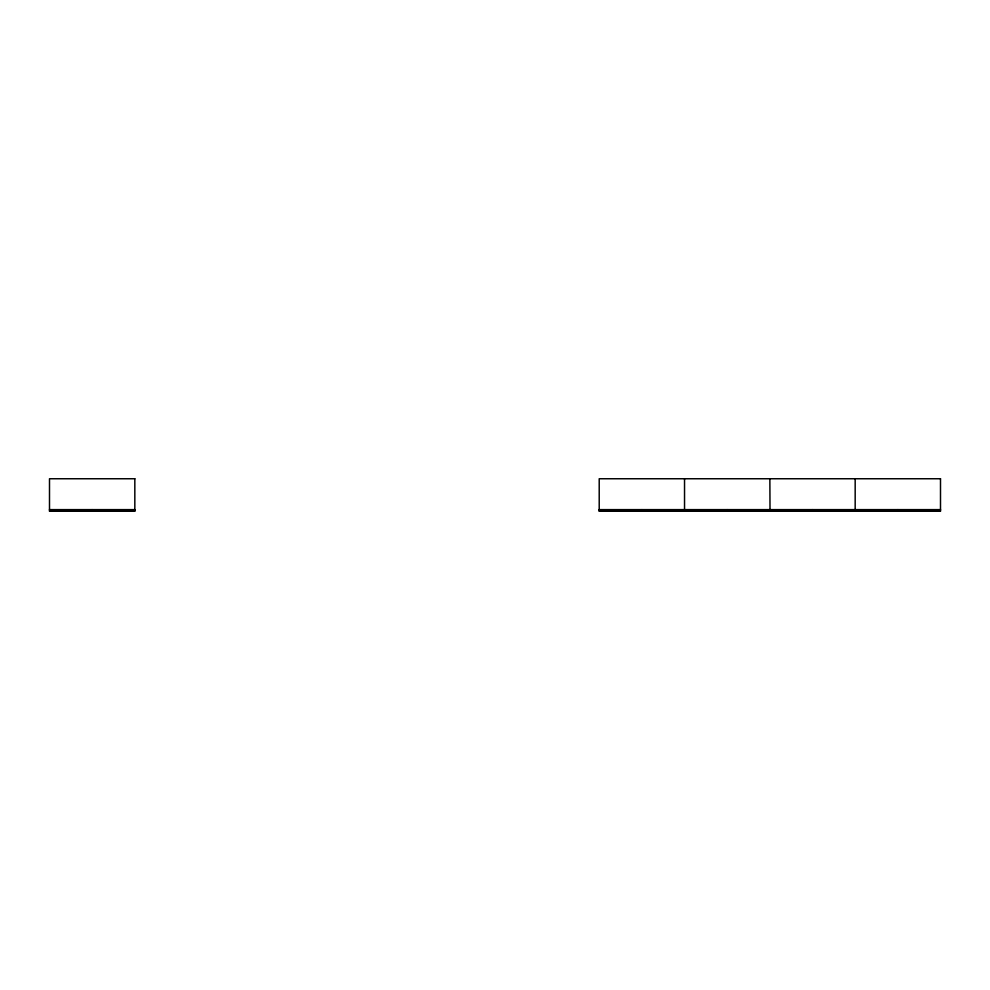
<?xml version="1.0" encoding="UTF-8"?>
<svg xmlns="http://www.w3.org/2000/svg" width="990" height="990" viewBox="0 0 990 990"><rect width="100%" height="100%" fill="white"/><g stroke="black" fill="none" stroke-linecap="round" stroke-linejoin="round"><path stroke-width="1.49" d="M49.5 509.627L134.826 509.627M599.21 509.627L940.5 509.627M940.339 509.627L940.339 511.088L898.004 511.088L898.004 509.627M897.683 509.627L897.683 511.088L855.335 511.088L855.335 509.627M855.174 478.752L855.174 509.627M855.014 509.627L855.014 511.088L812.679 511.088L812.679 509.627M812.357 509.627L812.357 511.088L770.022 511.088L769.861 478.752M769.7 509.627L769.7 511.088L727.353 511.088L727.353 509.627M727.031 509.627L727.031 511.088L684.696 511.088L684.696 509.627M684.535 478.752L684.535 509.627M684.375 509.627L684.375 511.088L642.04 511.088L642.04 509.627M641.718 509.627L641.718 511.088L599.371 511.088L599.371 509.627M134.665 509.627L134.665 511.088L92.317 511.088L92.317 509.627M91.996 509.627L91.996 511.088L49.661 511.088L49.661 509.627M134.826 478.752L49.5 478.752L49.5 511.248L134.826 511.248L134.826 478.752M940.5 478.752L599.21 478.752L599.21 511.248L940.5 511.248L940.5 478.752"/></g></svg>
